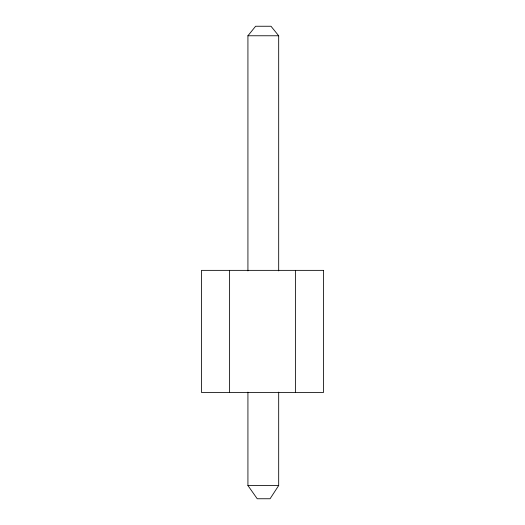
<?xml version="1.0" encoding="UTF-8"?>
<svg xmlns="http://www.w3.org/2000/svg" width="525" height="525" viewBox="0 0 525 525"><rect width="100%" height="100%" fill="white"/><g stroke="black" fill="none" stroke-linecap="round" stroke-linejoin="round"><path stroke-width="0.79" d="M278.683 392.136L278.683 485.533L270.073 498.75L257.23 498.75L247.925 485.533L247.925 392.136M247.925 270.893L247.925 35.766L255.616 26.25L270.998 26.25L278.683 35.766L278.683 270.893M247.925 35.766L278.683 35.766M247.925 485.533L278.683 485.533M295.391 270.362L295.391 392.438M229.609 270.362L229.609 392.438M323.538 270.362L201.462 270.362L201.462 392.438L323.538 392.438L323.538 270.362"/></g></svg>
